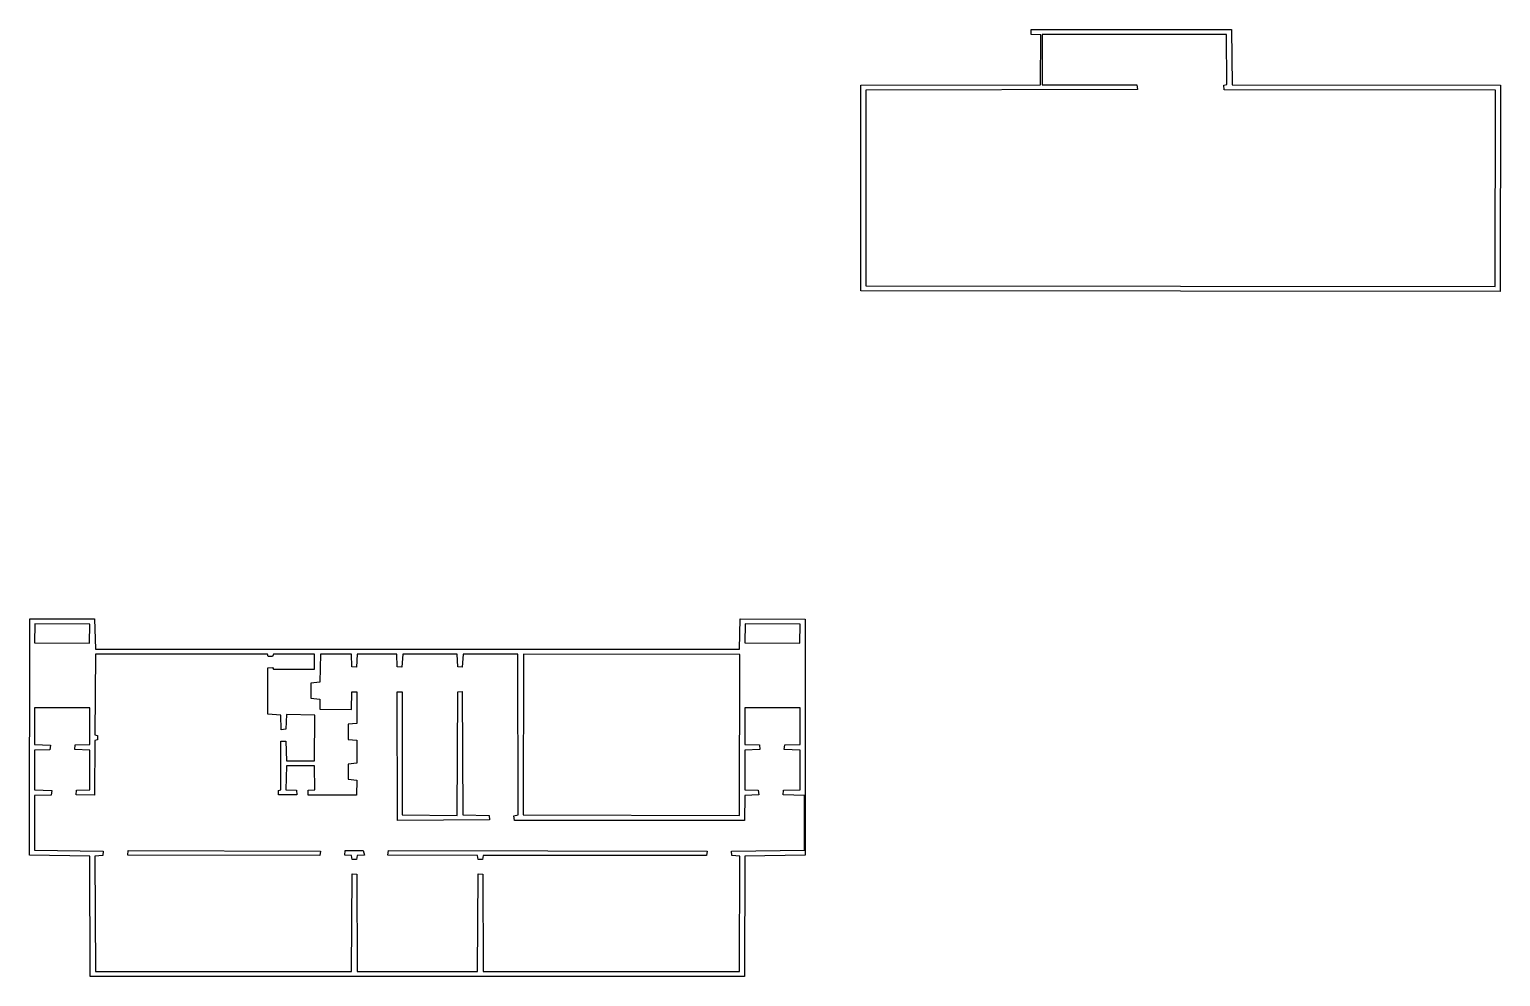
# Model space of a CAD drawing. Header units: metres. Extents: x 58805 to 146405, y 42455 to 98855.
import ezdxf

# ---------------------------------------------------------------- set-up
doc = ezdxf.new("R2010")
doc.units = ezdxf.units.M
doc.layers.add('REDRAW-HOLE', color=3, linetype='Continuous')
doc.layers.add('REDRAW-WALL', color=1, linetype='Continuous')

msp = doc.modelspace()

# ---------------------------------------------------------------- linework, layer by layer
at = {"layer": 'REDRAW-HOLE'}
for points in [[(108605, 83580), (146080, 83555), (146105, 95230), (129955, 95255), (129930, 95530), (130105, 95580), (130080, 98555), (119105, 98555), (119105, 95555), (124755, 95555), (124780, 95280), (108605, 95230)], [(59105, 62330), (62380, 62305), (62405, 63430), (59130, 63455)], [(101405, 62330), (104680, 62305), (104705, 63430), (101430, 63455)], [(59105, 49980), (63205, 49930), (63180, 49655), (62705, 49630), (62730, 42755), (77980, 42755), (78030, 48580), (78305, 48555), (78330, 42755), (85480, 42755), (85530, 48580), (85805, 48555), (85830, 42755), (101080, 42755), (101105, 49630), (100630, 49655), (100605, 49930), (104955, 49980), (104955, 53230), (103680, 53280), (103705, 53555), (104705, 53580), (104705, 55930), (103755, 55980), (103780, 56255), (104705, 56280), (104705, 58455), (101405, 58455), (101405, 56280), (102280, 56255), (102305, 55980), (101405, 55930), (101405, 53580), (102205, 53555), (102230, 53280), (101405, 53230), (101380, 51755), (87680, 51755), (87655, 52030), (87905, 52080), (87880, 61655), (84630, 61655), (84580, 60880), (84305, 60905), (84280, 61655), (81030, 61655), (80980, 60880), (80705, 60905), (80680, 61655), (78330, 61655), (78280, 60880), (78005, 60905), (77980, 61655), (76130, 61655), (76105, 59980), (75555, 59930), (75555, 59030), (76105, 58980), (76105, 58380), (77980, 58355), (78005, 59405), (78305, 59405), (78305, 57530), (77780, 57480), (77780, 56580), (78305, 56530), (78305, 55155), (77780, 55105), (77780, 54205), (78305, 54155), (78280, 53255), (75405, 53255), (75405, 53555), (75805, 53580), (75780, 55005), (74105, 55005), (74080, 53580), (74705, 53555), (74730, 53280), (73630, 53280), (73630, 53530), (73780, 53580), (73780, 56480), (74080, 56480), (74105, 55305), (75780, 55305), (75805, 58030), (74105, 58055), (74080, 57180), (73805, 57155), (73780, 58030), (73005, 58080), (73005, 60830), (73280, 60855), (73330, 60755), (75780, 60755), (75780, 61655), (73330, 61655), (73280, 61505), (73030, 61505), (72980, 61655), (62730, 61655), (62705, 56855), (62855, 56805), (62855, 56555), (62705, 56505), (62680, 53255), (61580, 53280), (61605, 53555), (62405, 53580), (62405, 55930), (61505, 55980), (61530, 56255), (62405, 56280), (62405, 58455), (59105, 58455), (59105, 56280), (60055, 56230), (60030, 55955), (59105, 55930), (59105, 53580), (60130, 53530), (60105, 53255), (59105, 53230)], [(88205, 52080), (101080, 52055), (101105, 61630), (88230, 61655)]]:
    msp.add_lwpolyline(points, close=True, dxfattribs=at)
at = {"layer": 'REDRAW-WALL'}
for points in [[(108305, 83280), (108305, 95530), (119005, 95555), (119030, 98530), (118455, 98555), (118455, 98855), (130380, 98855), (130430, 95555), (146405, 95530), (146380, 83255)], [(58805, 49680), (58830, 63755), (62680, 63755), (62730, 61955), (101080, 61955), (101130, 63755), (105005, 63730), (105005, 49680), (101405, 49630), (101380, 42455), (62430, 42455), (62405, 49630)], [(80730, 51755), (80705, 59405), (81005, 59405), (81005, 52080), (84280, 52055), (84305, 59405), (84580, 59430), (84605, 52080), (86180, 52055), (86205, 51780)], [(64655, 49680), (64680, 49955), (76130, 49930), (76105, 49655)], [(77580, 49680), (77605, 49955), (78680, 49955), (78755, 49680), (78330, 49655), (78280, 49430), (78030, 49430), (77980, 49655)], [(80155, 49680), (80180, 49955), (99155, 49930), (99130, 49655), (85830, 49655), (85780, 49430), (85530, 49430), (85480, 49655)]]:
    msp.add_lwpolyline(points, close=True, dxfattribs=at)

doc.saveas('drawing.dxf')
